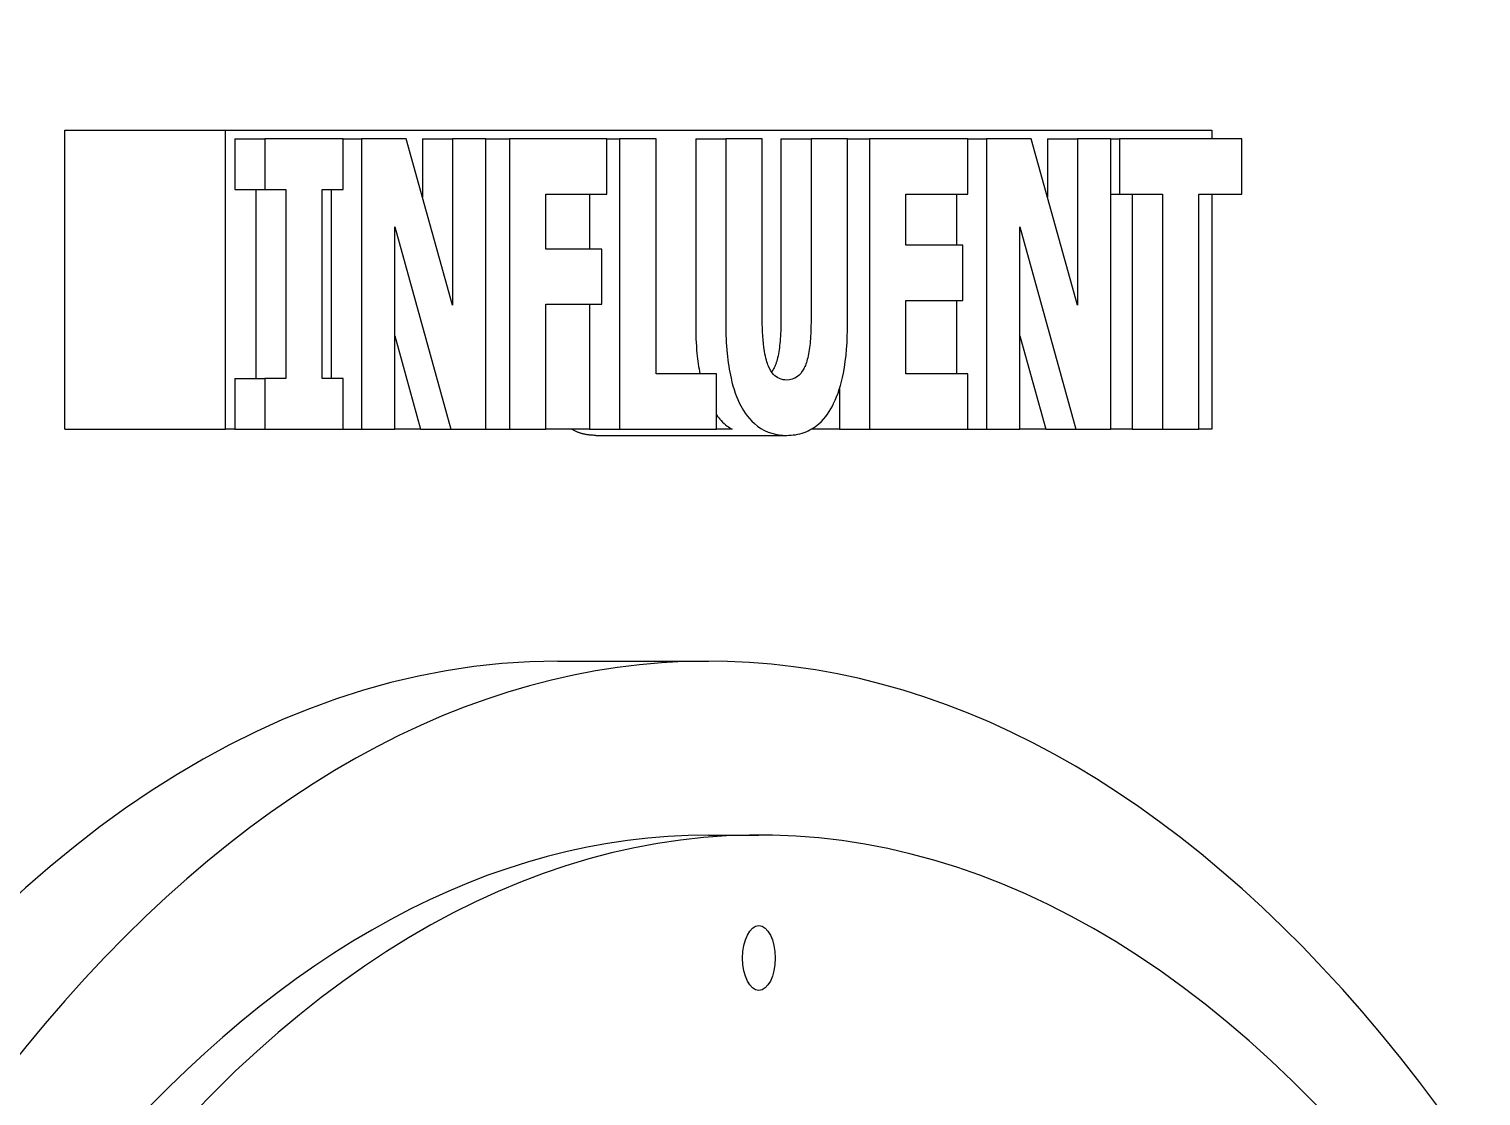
# Model space of a CAD drawing. Header units: inches. Extents: x 12 to 318, y 5 to 204.
# Drawn here: x 162.128 to 163.692, y 85.178 to 86.328 of the extents above; entities that cross this region are included whole.
import ezdxf

# ---------------------------------------------------------------- set-up
doc = ezdxf.new("R2010")
doc.units = ezdxf.units.IN
doc.header["$LTSCALE"] = 9.5
doc.header["$MEASUREMENT"] = 0
doc.layers.add('Dimension', color=7, linetype='Continuous', lineweight=25)
doc.layers.add('Visible', color=7, linetype='Continuous', lineweight=18)
doc.styles.add('Standard D-E', font='arial.ttf')
doc.dimstyles.new('in [mm] D-E NeptuneBenson', dxfattribs={"dimscale": 9.5, "dimtxt": 0.15, "dimasz": 0.098425, "dimexe": 0.125, "dimexo": 0.063, "dimgap": 0.031496, "dimtad": 0, "dimtih": 1, "dimtoh": 1, "dimdec": 4, "dimzin": 3, "dimdsep": 46, "dimlunit": 5, "dimtxsty": 'Standard D-E', "dimcen": 0.09, "dimdle": 0.393701, "dimclrd": 256, "dimclre": 256, "dimclrt": 256, "dimadec": 1, "dimazin": 1, "dimtfac": 1, "dimtofl": 0, "dimtmove": 0, "dimatfit": 3, "dimfxl": 1, "dimfrac": 1, "dimtolj": 1, "dimtzin": 4, "dimlwd": -1, "dimlwe": -1, "dimarcsym": 0})

# ---------------------------------------------------------------- blocks, each defined once
blk = doc.blocks.new('*D25')
at = {"layer": 'Defpoints', "color": 0, "transparency": 16777216}
for p in [(137.2788, 100.5872), (164.8169, 28.3143), (178.2296, 28.3143)]:
    blk.add_point(p, dxfattribs=at)
at = {"layer": 'Dimension', "transparency": 16777216}
for p, q in [((137.8773, 100.5872), (179.4171, 100.5872)), ((178.2296, 99.6522), (178.2296, 86.1841)), ((178.2296, 29.2493), (178.2296, 80.3049)), ((165.4154, 28.3143), (179.4171, 28.3143))]:
    blk.add_line(p, q, dxfattribs=at)
for points in [[(178.0737, 99.6522), (178.3854, 99.6522), (178.2296, 100.5872)], [(178.0737, 29.2493), (178.3854, 29.2493), (178.2296, 28.3143)]]:
    blk.add_solid(points, dxfattribs=at)
at = {"layer": 'Dimension', "transparency": 16777216, "char_height": 1.425, "attachment_point": 5, "style": 'Standard D-E'}
for s, insert in [('\\A1; 72{\\H1x;\\S1#4;} in', (178.2296, 84.9716)), ('\\A1;[1835.7 mm]', (178.2296, 82.0321))]:
    blk.add_mtext(s, dxfattribs=dict(at, insert=insert))
blk = doc.blocks.new('*D26')
at = {"layer": 'Defpoints', "color": 0, "transparency": 16777216}
for p in [(150.3667, 109.1743), (187.5123, 109.1743), (164.8169, 28.3143)]:
    blk.add_point(p, dxfattribs=at)
at = {"layer": 'Dimension', "transparency": 16777216}
for p, q in [((150.9652, 109.1743), (188.6998, 109.1743)), ((187.5123, 108.2393), (187.5123, 71.6989)), ((187.5123, 29.2493), (187.5123, 65.7897)), ((165.4154, 28.3143), (188.6998, 28.3143))]:
    blk.add_line(p, q, dxfattribs=at)
for points in [[(187.3564, 108.2393), (187.6681, 108.2393), (187.5123, 109.1743)], [(187.3564, 29.2493), (187.6681, 29.2493), (187.5123, 28.3143)]]:
    blk.add_solid(points, dxfattribs=at)
at = {"layer": 'Dimension', "transparency": 16777216, "char_height": 1.425, "attachment_point": 5, "style": 'Standard D-E'}
for s, insert in [('\\A1; 80{\\H1x;\\S7#8;} in', (187.5123, 70.4865)), ('\\A1;[2053.8 mm]', (187.5123, 67.5319))]:
    blk.add_mtext(s, dxfattribs=dict(at, insert=insert))

msp = doc.modelspace()

# ---------------------------------------------------------------- linework, layer by layer
at = {"layer": 'Visible'}
for p, q in [((162.166219, 85.896763), (162.166219, 86.219263)), ((162.166219, 86.219263), (162.339424, 86.219263)), ((162.339424, 86.219263), (163.401924, 86.219263)), ((162.339424, 85.896763), (162.339424, 86.219263)), ((163.401924, 86.219263), (163.401924, 86.209763)), ((162.349316, 86.209763), (162.349316, 86.155229)), ((162.349316, 86.209763), (162.381792, 86.209763)), ((162.466003, 86.209763), (162.381792, 86.209763)), ((162.381792, 86.209763), (162.381792, 86.155229)), ((162.466003, 86.209763), (162.485729, 86.209763)), ((162.466003, 86.155229), (162.466003, 86.209763)), ((162.533922, 86.209763), (162.485729, 86.209763)), ((162.485729, 86.209763), (162.485729, 85.896763)), ((162.58389, 86.030434), (162.533922, 86.209763)), ((162.551415, 86.209763), (162.551415, 86.146985)), ((162.551415, 86.209763), (162.58389, 86.209763)), ((162.619781, 86.209763), (162.58389, 86.209763)), ((162.58389, 86.209763), (162.58389, 86.030434)), ((162.619781, 86.209763), (162.645215, 86.209763)), ((162.619781, 85.896763), (162.619781, 86.209763)), ((162.749971, 86.209763), (162.645215, 86.209763)), ((162.645215, 86.209763), (162.645215, 85.896763)), ((162.749971, 86.150156), (162.749971, 86.209763)), ((162.749971, 86.209763), (162.763864, 86.209763)), ((162.803179, 86.209763), (162.763864, 86.209763)), ((162.763864, 86.209763), (162.763864, 85.896763)), ((162.803179, 85.95637), (162.803179, 86.209763)), ((162.845851, 86.209763), (162.845851, 86.009889)), ((162.845851, 86.209763), (162.878327, 86.209763)), ((162.917642, 86.209763), (162.878327, 86.209763)), ((162.878327, 86.209763), (162.878327, 86.009889)), ((162.917642, 86.014455), (162.917642, 86.209763)), ((162.937671, 86.209763), (162.937671, 86.014455)), ((162.937671, 86.209763), (162.970147, 86.209763)), ((163.009462, 86.209763), (162.970147, 86.209763)), ((162.970147, 86.209763), (162.970147, 86.014455)), ((163.009462, 86.209763), (163.033247, 86.209763)), ((163.009462, 86.010143), (163.009462, 86.209763)), ((163.139018, 86.209763), (163.033247, 86.209763)), ((163.033247, 86.209763), (163.033247, 85.896763)), ((163.139018, 86.209763), (163.159251, 86.209763)), ((163.139018, 86.150156), (163.139018, 86.209763)), ((163.207444, 86.209763), (163.159251, 86.209763)), ((163.159251, 86.209763), (163.159251, 85.896763)), ((163.257413, 86.030434), (163.207444, 86.209763)), ((163.224937, 86.209763), (163.224937, 86.146985)), ((163.224937, 86.209763), (163.257413, 86.209763)), ((163.293304, 86.209763), (163.257413, 86.209763)), ((163.257413, 86.209763), (163.257413, 86.030434)), ((163.293304, 85.896763), (163.293304, 86.209763)), ((163.293304, 86.209763), (163.302504, 86.209763)), ((163.4344, 86.209763), (163.302504, 86.209763)), ((163.302504, 86.209763), (163.302504, 86.150156)), ((163.4344, 86.150156), (163.4344, 86.209763)), ((162.349316, 86.155229), (162.381792, 86.155229)), ((162.371764, 86.155229), (162.371764, 85.951297)), ((162.381792, 86.155229), (162.40424, 86.155229)), ((162.40424, 86.155229), (162.40424, 85.951297)), ((162.443555, 86.155229), (162.466003, 86.155229)), ((162.443555, 85.951297), (162.443555, 86.155229)), ((162.453253, 86.155229), (162.453253, 85.951297)), ((162.684277, 86.150156), (162.749971, 86.150156)), ((162.684277, 86.091056), (162.684277, 86.150156)), ((162.731388, 86.150156), (162.731388, 86.091056)), ((163.072309, 86.095114), (163.072309, 86.150156)), ((163.072309, 86.150156), (163.139018, 86.150156)), ((163.126775, 86.150156), (163.126775, 86.095114)), ((163.293304, 86.150156), (163.302504, 86.150156)), ((163.302504, 86.150156), (163.348794, 86.150156)), ((163.316318, 86.150156), (163.316318, 85.896763)), ((163.348794, 86.150156), (163.348794, 85.896763)), ((163.388109, 86.150156), (163.4344, 86.150156)), ((163.388109, 85.896763), (163.388109, 86.150156)), ((163.401924, 86.150156), (163.401924, 85.896763)), ((162.52162, 86.114899), (162.581988, 85.896763)), ((162.52162, 85.896763), (162.52162, 86.114899)), ((163.195142, 85.896763), (163.195142, 86.114899)), ((163.195142, 86.114899), (163.25551, 85.896763)), ((162.744771, 86.091056), (162.684277, 86.091056)), ((162.744771, 86.031449), (162.744771, 86.091056)), ((163.133818, 86.095114), (163.072309, 86.095114)), ((163.133818, 86.035507), (163.133818, 86.095114)), ((162.684277, 85.896763), (162.684277, 86.031449)), ((162.684277, 86.031449), (162.744771, 86.031449)), ((162.731388, 86.031449), (162.731388, 85.896763)), ((163.072309, 86.035507), (163.133818, 86.035507)), ((163.072309, 85.95637), (163.072309, 86.035507)), ((163.126775, 86.035507), (163.126775, 85.95637)), ((162.52162, 85.997549), (162.549512, 85.896763)), ((163.195142, 85.997549), (163.223034, 85.896763)), ((162.349316, 85.951297), (162.349316, 85.896763)), ((162.349316, 85.951297), (162.381792, 85.951297)), ((162.381792, 85.951297), (162.381792, 85.896763)), ((162.40424, 85.951297), (162.381792, 85.951297)), ((162.466003, 85.951297), (162.443555, 85.951297)), ((162.466003, 85.896763), (162.466003, 85.951297)), ((162.868239, 85.95637), (162.803179, 85.95637)), ((162.868239, 85.896763), (162.868239, 85.95637)), ((163.139018, 85.95637), (163.072309, 85.95637)), ((163.139018, 85.896763), (163.139018, 85.95637)), ((163.000771, 85.940379), (163.000771, 85.896763)), ((162.166219, 85.896763), (162.339424, 85.896763)), ((162.349316, 85.896763), (162.339424, 85.896763)), ((162.349316, 85.896763), (162.381792, 85.896763)), ((162.381792, 85.896763), (162.466003, 85.896763)), ((162.466003, 85.896763), (162.485729, 85.896763)), ((162.485729, 85.896763), (162.52162, 85.896763)), ((162.549512, 85.896763), (162.52162, 85.896763)), ((162.549512, 85.896763), (162.581988, 85.896763)), ((162.581988, 85.896763), (162.619781, 85.896763)), ((162.619781, 85.896763), (162.645215, 85.896763)), ((162.645215, 85.896763), (162.684277, 85.896763)), ((162.731388, 85.896763), (162.684277, 85.896763)), ((162.731388, 85.896763), (162.763864, 85.896763)), ((162.738214, 85.890168), (162.943895, 85.890168)), ((162.763864, 85.896763), (162.868239, 85.896763)), ((162.88518, 85.896763), (162.868239, 85.896763)), ((163.000771, 85.896763), (162.970431, 85.896763)), ((163.000771, 85.896763), (163.033247, 85.896763)), ((163.033247, 85.896763), (163.139018, 85.896763)), ((163.139018, 85.896763), (163.159251, 85.896763)), ((163.159251, 85.896763), (163.195142, 85.896763)), ((163.223034, 85.896763), (163.195142, 85.896763)), ((163.223034, 85.896763), (163.25551, 85.896763)), ((163.25551, 85.896763), (163.293304, 85.896763)), ((163.316318, 85.896763), (163.293304, 85.896763)), ((163.316318, 85.896763), (163.348794, 85.896763)), ((163.348794, 85.896763), (163.388109, 85.896763)), ((163.401924, 85.896763), (163.388109, 85.896763)), ((162.697469, 85.646763), (162.859849, 85.646763)), ((162.859849, 85.459263), (162.913975, 85.459263))]:
    msp.add_line(p, q, dxfattribs=at)
for centre, major_axis, start_param, end_param in [((162.859849, 82.834263), (0, 2.8125), 5.67192986, 8.94884126), ((162.913975, 82.834263), (0, -2.625), 2.64866739, 6.33361033), ((162.697469, 82.834263), (0, 2.8125), 0, 2.66565596), ((162.859849, 82.834263), (0, -2.625), 3.14159265, 6.28318531)]:
    msp.add_ellipse(centre, major_axis=major_axis, ratio=0.5, start_param=start_param, end_param=end_param, dxfattribs=at)
msp.add_ellipse((162.913975, 85.326659), major_axis=(0, -0.035), ratio=0.5, dxfattribs=at)
for points, knots in [([(162.943895, 85.949775), (162.941271, 85.949775), (162.9386, 85.950199), (162.933815, 85.95224), (162.931653, 85.953698), (162.927546, 85.958125), (162.925711, 85.961077), (162.922801, 85.968121), (162.921174, 85.97319), (162.918163, 85.991532), (162.917642, 86.003459), (162.917642, 86.014455)], [-0.357819749, -0.357819749, -0.357819749, -0.357819749, -0.281802872, -0.281802872, -0.21609433, -0.21609433, -0.146681317, -0.146681317, -0.083787292, -0.083787292, 0, 0, 0, 0]), ([(162.937671, 86.014455), (162.937671, 86.006884), (162.937435, 85.999016), (162.936246, 85.985536), (162.935409, 85.979434), (162.932867, 85.968768), (162.931403, 85.964868), (162.929096, 85.960509), (162.928392, 85.959367), (162.927654, 85.958332)], [-0.217363441, -0.217363441, -0.217363441, -0.217363441, -0.17163752, -0.17163752, -0.134758966, -0.134758966, -0.100390194, -0.100390194, -0.086453699, -0.086453699, -0.086453699, -0.086453699]), ([(162.970147, 86.014455), (162.970147, 86.006884), (162.969911, 85.999016), (162.968722, 85.985536), (162.967885, 85.979434), (162.965343, 85.968768), (162.963879, 85.964868), (162.960301, 85.958107), (162.95804, 85.95542), (162.951875, 85.950738), (162.947821, 85.949775), (162.943895, 85.949775)], [-0.217363441, -0.217363441, -0.217363441, -0.217363441, -0.17163752, -0.17163752, -0.134758966, -0.134758966, -0.100390194, -0.100390194, -0.059831536, -0.059831536, 0, 0, 0, 0]), ([(162.943895, 85.890168), (162.950231, 85.890168), (162.956671, 85.891056), (162.968327, 85.895251), (162.973677, 85.898255), (162.985948, 85.909086), (162.990934, 85.917012), (162.999115, 85.933872), (163.002552, 85.944848), (163.00826, 85.97388), (163.009462, 85.992145), (163.009462, 86.010143)], [-0.433604472, -0.433604472, -0.433604472, -0.433604472, -0.370673963, -0.370673963, -0.316022801, -0.316022801, -0.237534002, -0.237534002, -0.137141706, -0.137141706, 0, 0, 0, 0]), ([(162.845851, 86.009889), (162.845851, 85.999384), (162.846257, 85.988784), (162.847976, 85.97091), (162.849017, 85.963497), (162.850446, 85.95637)], [-0.821877976, -0.821877976, -0.821877976, -0.821877976, -0.654433498, -0.654433498, -0.531830613, -0.531830613, -0.531830613, -0.531830613]), ([(162.878327, 86.009889), (162.878327, 85.999384), (162.878733, 85.988784), (162.880611, 85.969251), (162.881966, 85.960248), (162.886502, 85.940454), (162.890014, 85.930519), (162.897873, 85.91579), (162.903412, 85.907024), (162.922309, 85.892744), (162.933286, 85.890168), (162.943895, 85.890168)], [-0.821877976, -0.821877976, -0.821877976, -0.821877976, -0.654433498, -0.654433498, -0.504909579, -0.504909579, -0.307478412, -0.307478412, -0.16166829, -0.16166829, 0, 0, 0, 0]), ([(162.868234, 85.912187), (162.871261, 85.908099), (162.875086, 85.903888), (162.881629, 85.898944), (162.883392, 85.897784), (162.88518, 85.896763)], [-0.239954448, -0.239954448, -0.239954448, -0.239954448, -0.16166829, -0.16166829, -0.133487705, -0.133487705, -0.133487705, -0.133487705])]:
    msp.add_open_spline(points, degree=3, knots=knots, dxfattribs=at)
msp.add_open_spline([(162.738214, 85.890168), (162.723514, 85.890168), (162.711975, 85.896763)], degree=2, dxfattribs=at)

# ---------------------------------------------------------------- dimensions: what is measured, and where the dimension line sits
at = {"layer": 'Dimension'}
for base, p1, p2, text, picture, middle in [((187.512277, 109.174302), (164.816889, 28.314298), (150.366651, 109.174302), ' <> in\\X[2053.8 mm]', '*D26', (187.512277, 68.7443)), ((178.229578, 28.314298), (137.278758, 100.587191), (164.816889, 28.314298), ' <> in\\X[1835.7 mm]', '*D25', (178.229578, 83.244502))]:
    dim = msp.add_linear_dim(base=base, p1=p1, p2=p2, angle=90, text=text, dimstyle='in [mm] D-E NeptuneBenson', override={"dimgap": 0.031496, "dimdec": 4, "dimpost": '', "dimtol": 0, "dimlim": 0, "dimtp": 0, "dimtm": 0, "dimtdec": 2, "dimatfit": 1}, dxfattribs=at)
    dim.commit()
    dim.dimension.update_dxf_attribs({"geometry": picture, "text_midpoint": middle, "dimtype": 160})

doc.saveas('drawing.dxf')
